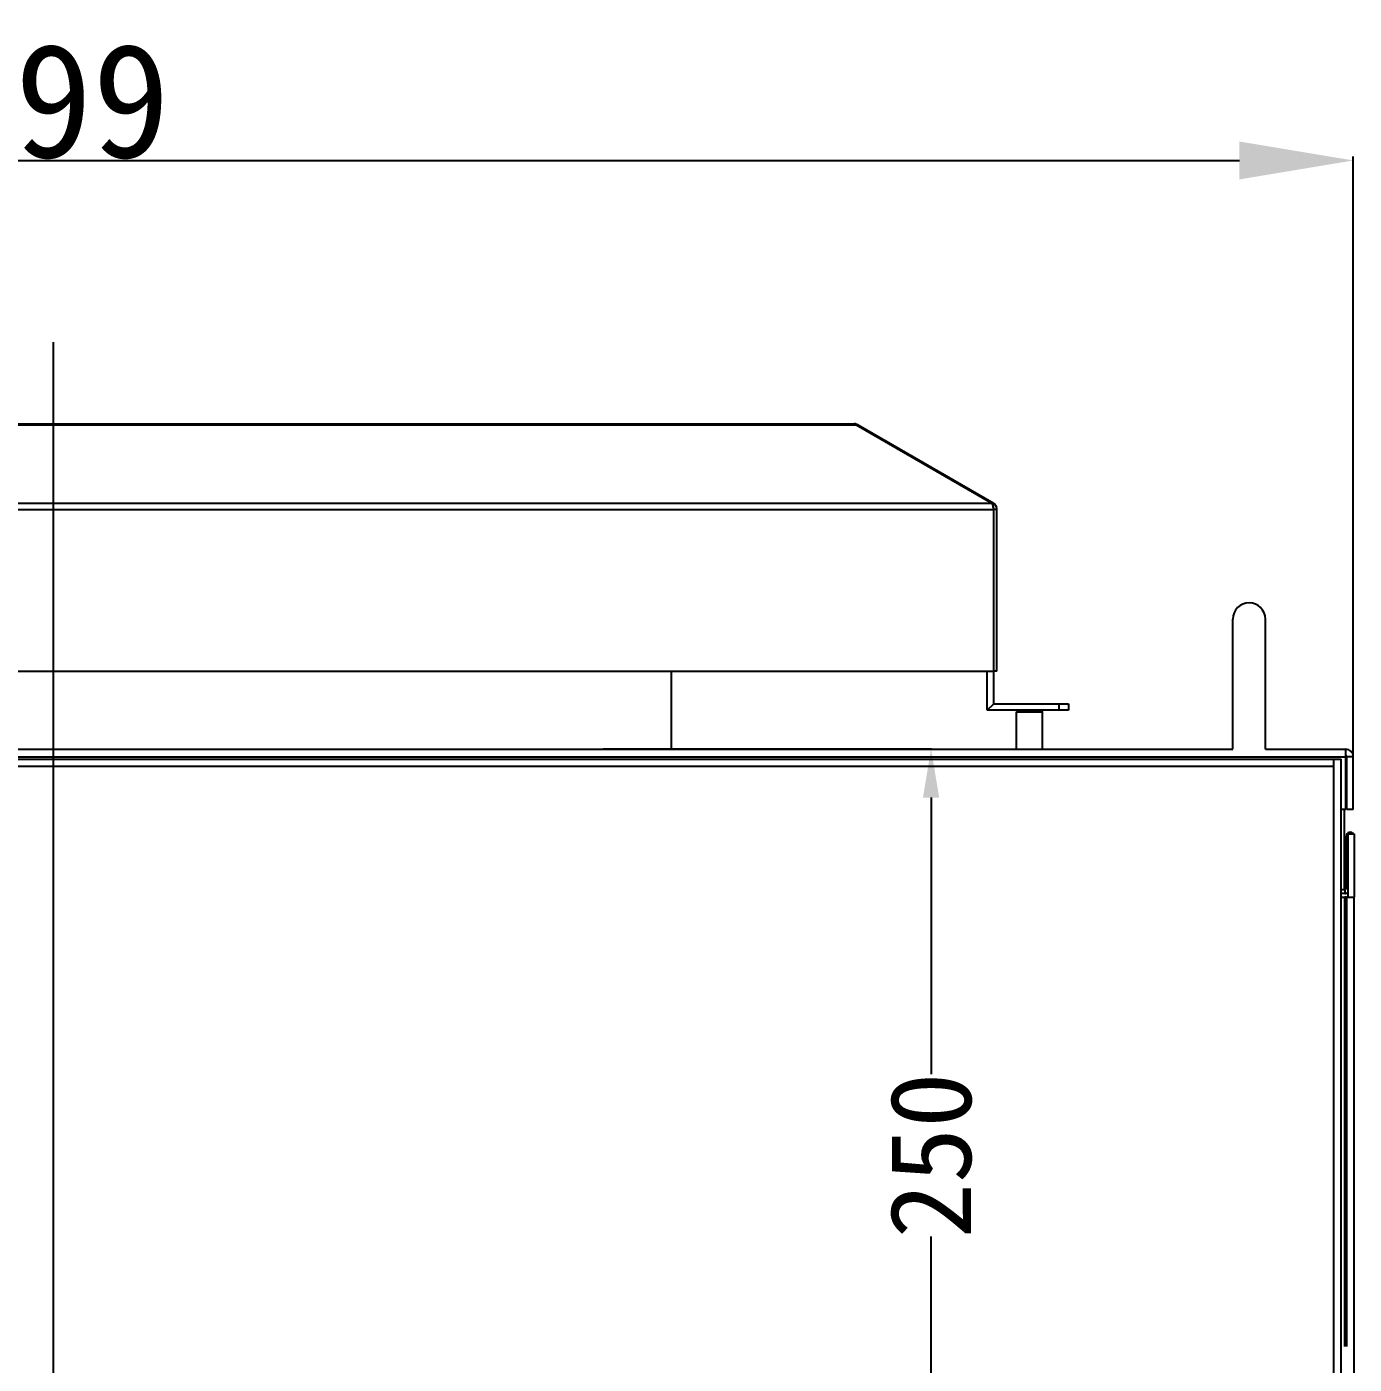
# Model space of a CAD drawing. Extents: x 79822 to 122366, y -56021 to -28815.
# Drawn here: x 82373.5 to 82781.5, y -51977.2 to -51566.1 of the extents above; entities that cross this region are included whole.
import ezdxf
from ezdxf.lldxf.tags import DXFTag

# ---------------------------------------------------------------- set-up
doc = ezdxf.new("R2010")
doc.units = 0
doc.header["$LTSCALE"] = 100
doc.header["$MEASUREMENT"] = 0
doc.layers.add('细实线', color=7, linetype='Continuous', lineweight=20)
doc.styles.get("Standard").update_dxf_attribs({"font": ''})
doc.styles.get('Standard').set_extended_font_data('SimSun')
tags = doc.linetypes.add('CENTER', pattern=[2, 1.25, -0.25, 0.25, -0.25]).pattern_tags.tags
tags[10:11] = [DXFTag(74, 4), DXFTag(75, 0), DXFTag(340, '0'), DXFTag(46, 1.0), DXFTag(50, 0.0), DXFTag(44, 0.0), DXFTag(45, 0.0)]
tags[8:9] = [DXFTag(74, 4), DXFTag(75, 0), DXFTag(340, '0'), DXFTag(46, 1.0), DXFTag(50, 0.0), DXFTag(44, 0.0), DXFTag(45, 0.0)]
tags[6:7] = [DXFTag(74, 4), DXFTag(75, 0), DXFTag(340, '0'), DXFTag(46, 1.0), DXFTag(50, 0.0), DXFTag(44, 0.0), DXFTag(45, 0.0)]
tags[4:5] = [DXFTag(74, 4), DXFTag(75, 0), DXFTag(340, '0'), DXFTag(46, 1.0), DXFTag(50, 0.0), DXFTag(44, 0.0), DXFTag(45, 0.0)]
doc.dimstyles.new('ISO-25', dxfattribs={"dimtxt": 35, "dimasz": 35, "dimexe": 1.25, "dimexo": 0.625, "dimtad": 1, "dimtoh": 1, "dimdec": 0, "dimtxsty": 'Standard', "dimcen": 2.5, "dimadec": 0, "dimazin": 0, "dimtfac": 1, "dimtdec": 0, "dimtmove": 0, "dimatfit": 3, "dimfxl": 0, "dimarcsym": 0})
doc.dimstyles.new('STANDARD$0', dxfattribs={"dimtxt": 25, "dimasz": 15, "dimexe": 0.18, "dimexo": 0.0625, "dimgap": 0.09, "dimtad": 0, "dimdec": 0, "dimzin": 0, "dimdsep": 46, "dimtxsty": 'Standard', "dimcen": 0.09, "dimadec": 0, "dimazin": 0, "dimtfac": 1, "dimtdec": 0, "dimtofl": 0, "dimtmove": 0, "dimatfit": 3, "dimfxl": 0, "dimtolj": 1, "dimtzin": 0, "dimarcsym": 0})

# ---------------------------------------------------------------- blocks, each defined once
blk = doc.blocks.new('*D143')
at = {"color": 0, "lineweight": -2}
for p, q in [((81982.42, -51787.53), (81982.42, -51605.95)), ((82781.18, -51789.83), (82781.18, -51605.95)), ((82017.42, -51607.2), (82746.18, -51607.2))]:
    blk.add_line(p, q, dxfattribs=at)
at = {"color": 0}
for points in [[(82017.42, -51601.37), (82017.42, -51613.03), (81982.42, -51607.2)], [(82746.18, -51613.03), (82746.18, -51601.37), (82781.18, -51607.2)]]:
    blk.add_solid(points, dxfattribs=at)
at = {"layer": 'Defpoints', "color": 0}
for p in [(82781.18, -51607.2), (81982.42, -51788.16), (82781.18, -51790.46)]:
    blk.add_point(p, dxfattribs=at)
at = {"color": 0, "insert": (82381.8, -51589.07), "char_height": 35, "attachment_point": 5}
blk.add_mtext('799', dxfattribs=at)
blk = doc.blocks.new('*D142')
at = {"layer": 'Defpoints', "color": 0}
for p in [(82550.57, -51787.99), (82651.44, -51787.99), (82550.57, -52037.99)]:
    blk.add_point(p, dxfattribs=at)
at = {"layer": '细实线', "color": 0, "lineweight": -2}
for p, q in [((82550.63, -51787.99), (82651.62, -51787.99)), ((82651.44, -51802.99), (82651.44, -51888.04)), ((82651.44, -52022.99), (82651.44, -51937.94)), ((82550.63, -52037.99), (82651.62, -52037.99))]:
    blk.add_line(p, q, dxfattribs=at)
at = {"layer": '细实线', "color": 0}
for points in [[(82653.94, -51802.99), (82648.94, -51802.99), (82651.44, -51787.99)], [(82648.94, -52022.99), (82653.94, -52022.99), (82651.44, -52037.99)]]:
    blk.add_solid(points, dxfattribs=at)
at = {"layer": '细实线', "color": 0, "insert": (82651.44, -51912.99), "char_height": 25, "attachment_point": 5, "rotation": 90}
blk.add_mtext('\\A1;250', dxfattribs=at)

msp = doc.modelspace()

# ---------------------------------------------------------------- linework, layer by layer
at = {"color": 1, "linetype": 'CENTER'}
msp.add_line((82381.68, -51663.01), (82381.68, -53906.77), dxfattribs=at)
at = {"color": 7, "linetype": 'Continuous'}
for p, q in [((82134.97, -51688.45), (82628.39, -51688.45)), ((82135.57, -51688.16), (82627.79, -51688.16)), ((82628.39, -51688.45), (82670.08, -51712.52)), ((82628.89, -51688.45), (82628.76, -51688.67)), ((82628.89, -51688.45), (82670.58, -51712.52)), ((82093.28, -51712.52), (82670.08, -51712.52)), ((82670.58, -51712.52), (82670.28, -51713.03)), ((82092.68, -51714.43), (82670.68, -51714.43)), ((82670.68, -51764.16), (82670.68, -51714.43)), ((82671.68, -51714.43), (82670.68, -51714.43)), ((82671.68, -51764.16), (82671.68, -51714.43)), ((82744.18, -51788.16), (82744.18, -51748.16)), ((82754.18, -51788.16), (82754.18, -51748.16)), ((82092.68, -51764.16), (82670.68, -51764.16)), ((82571.68, -51788.16), (82571.68, -51764.16)), ((82668.68, -51776.16), (82668.68, -51764.16)), ((82670.68, -51774.16), (82670.68, -51764.16)), ((82671.68, -51764.16), (82670.68, -51764.16)), ((82668.68, -51776.16), (82670.68, -51774.16)), ((82670.68, -51774.16), (82693.68, -51774.16)), ((82690.68, -51774.16), (82690.68, -51776.16)), ((82693.68, -51774.16), (82693.68, -51776.16)), ((82693.68, -51776.16), (82668.68, -51776.16)), ((82678.18, -51776.16), (82677.68, -51776.66)), ((82677.68, -51788.16), (82677.68, -51776.66)), ((82677.68, -51776.66), (82685.68, -51776.66)), ((82685.18, -51776.16), (82685.68, -51776.66)), ((82685.68, -51788.16), (82685.68, -51776.66)), ((81984.48, -51790.46), (82778.88, -51790.46)), ((81985.48, -51791.16), (82777.48, -51791.16)), ((82019.78, -51788.16), (82744.18, -51788.16)), ((82754.18, -51788.16), (82778.88, -51788.16)), ((82775.18, -53766.16), (82775.18, -51791.16)), ((82777.48, -53766.16), (82777.48, -51791.16)), ((82778.88, -51806.66), (82778.88, -51788.16)), ((82779.18, -51806.66), (82779.18, -51790.46)), ((82781.18, -51790.46), (82779.18, -51790.46)), ((82781.18, -51806.66), (82781.18, -51790.46)), ((82775.18, -51793.46), (81987.78, -51793.46)), ((82778.88, -51806.66), (82777.48, -51806.66)), ((82778.48, -51831.26), (82778.48, -51806.66)), ((82781.18, -51806.66), (82779.18, -51806.66)), ((82779.08, -51830.76), (82779.08, -51814.86)), ((82779.08, -51814.86), (82779.48, -51814.86)), ((82779.48, -51814.16), (82779.48, -51833.66)), ((82779.48, -51814.16), (82781.48, -51814.16)), ((82781.48, -51814.16), (82781.48, -51833.66)), ((82777.48, -51831.26), (82778.58, -51831.26)), ((82779.48, -51832.46), (82777.48, -51832.46)), ((82778.58, -51831.26), (82778.58, -51832.46)), ((82779.08, -51830.76), (82779.48, -51830.76)), ((82777.48, -51833.66), (82778.58, -51833.66)), ((82778.58, -51971.66), (82778.58, -51833.66)), ((82779.08, -51833.66), (82778.58, -51833.66)), ((82779.08, -51833.66), (82779.08, -51971.66)), ((82779.08, -51833.66), (82781.48, -51833.66)), ((82781.48, -53745.66), (82781.48, -51833.66))]:
    msp.add_line(p, q, dxfattribs=at)
for centre, radius, start, end in [((82627.79, -51690.36), 2.2, 60, 90), ((82643.39, -51721.18), 28.1, 15.011, 15.4839), ((82669.48, -51714.43), 2.2, 0, 60), ((82749.18, -51748.16), 5, 0, 180), ((82778.88, -51790.46), 2.3, 0, 90), ((82778.88, -51790.46), 0.3, 0, 90), ((82780.28, -51814.86), 1.2, 32.7273, 180), ((82778.58, -51830.76), 0.5, 270, 0), ((82778.58, -51830.76), 1.7, 270, 302.2595)]:
    msp.add_arc(centre, radius, start, end, dxfattribs=at)
for points, start_tangent, end_tangent in [([(82627.99, -51688.19), (82627.79, -51688.16)], (-0.949224, 0.3146), (-1, 0)), ([(82628.19, -51688.29), (82627.99, -51688.19)], (-0.835895, 0.548889), (-0.949224, 0.3146)), ([(82628.39, -51688.45), (82628.19, -51688.29)], (-0.721412, 0.692506), (-0.835895, 0.548889)), ([(82670.08, -51712.52), (82670.28, -51713.01)], (0.461961, -0.8869), (0.319262, -0.947666)), ([(82670.28, -51713.01), (82670.48, -51713.67)], (0.319262, -0.947666), (0.267211, -0.963638)), ([(82670.54, -51713.9), (82670.68, -51714.43)], (0.259249, -0.96581), (0.252028, -0.96772))]:
    msp.add_spline(points, degree=3, dxfattribs=dict(at, start_tangent=start_tangent, end_tangent=end_tangent))

# ---------------------------------------------------------------- dimensions: what is measured, and where the dimension line sits
at = {"color": 3}
dim = msp.add_linear_dim(base=(82781.18, -51607.2), p1=(81982.42, -51788.16), p2=(82781.18, -51790.46), dimstyle='ISO-25', dxfattribs=at)
dim.commit()
dim.dimension.update_dxf_attribs({"geometry": '*D143', "text_midpoint": (82381.8, -51589.07)})
at = {"layer": '细实线', "color": 3}
dim = msp.add_linear_dim(base=(82651.44, -51787.99), p1=(82550.57, -52037.99), p2=(82550.57, -51787.99), angle=90, dimstyle='STANDARD$0', dxfattribs=at)
dim.commit()
dim.dimension.update_dxf_attribs({"geometry": '*D142', "text_midpoint": (82651.44, -51912.99)})

doc.saveas('drawing.dxf')
